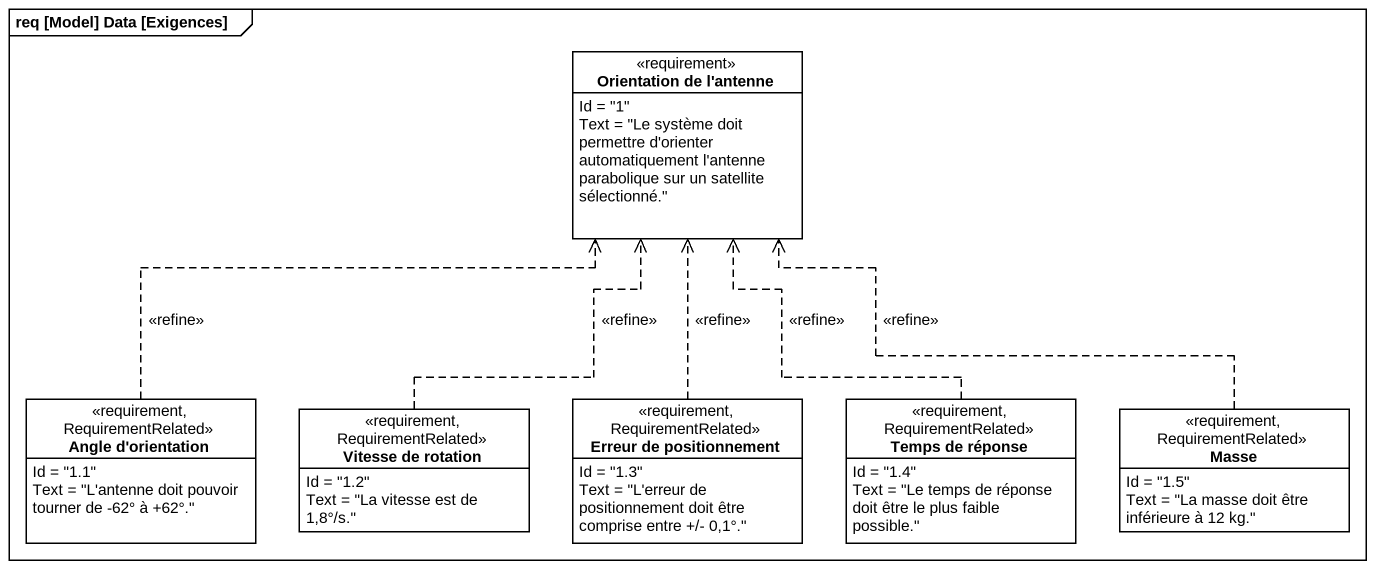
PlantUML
@startuml
mainframe req [Model] Data [Exigences]
hide circle
hide empty members
class "Orientation de l'antenne" as Orientation_de_l_antenne <<requirement>> {
  Id = "1"
  Text = "Le système doit permettre d'orienter automatiquement l'antenne parabolique sur un satellite sélectionné."
}
class "Angle d'orientation" as Angle_d_orientation <<requirement, RequirementRelated>> {
  Id = "1.1"
  Text = "L'antenne doit pouvoir tourner de -62° à +62°."
}
class "Vitesse de rotation" as Vitesse_de_rotation <<requirement, RequirementRelated>> {
  Id = "1.2"
  Text = "La vitesse est de 1,8°/s."
}
class "Erreur de positionnement" as Erreur_de_positionnement <<requirement, RequirementRelated>> {
  Id = "1.3"
  Text = "L'erreur de positionnement doit être comprise entre +/- 0,1°."
}
class "Temps de réponse" as Temps_de_réponse <<requirement, RequirementRelated>> {
  Id = "1.4"
  Text = "Le temps de réponse doit être le plus faible possible."
}
class Masse <<requirement, RequirementRelated>> {
  Id = "1.5"
  Text = "La masse doit être inférieure à 12 kg."
}
Angle_d_orientation .right.> Orientation_de_l_antenne : <<refine>>
Vitesse_de_rotation .up.> Orientation_de_l_antenne : <<refine>>
Erreur_de_positionnement .up.> Orientation_de_l_antenne : <<refine>>
Temps_de_réponse .up.> Orientation_de_l_antenne : <<refine>>
Masse .left.> Orientation_de_l_antenne : <<refine>>
@enduml
